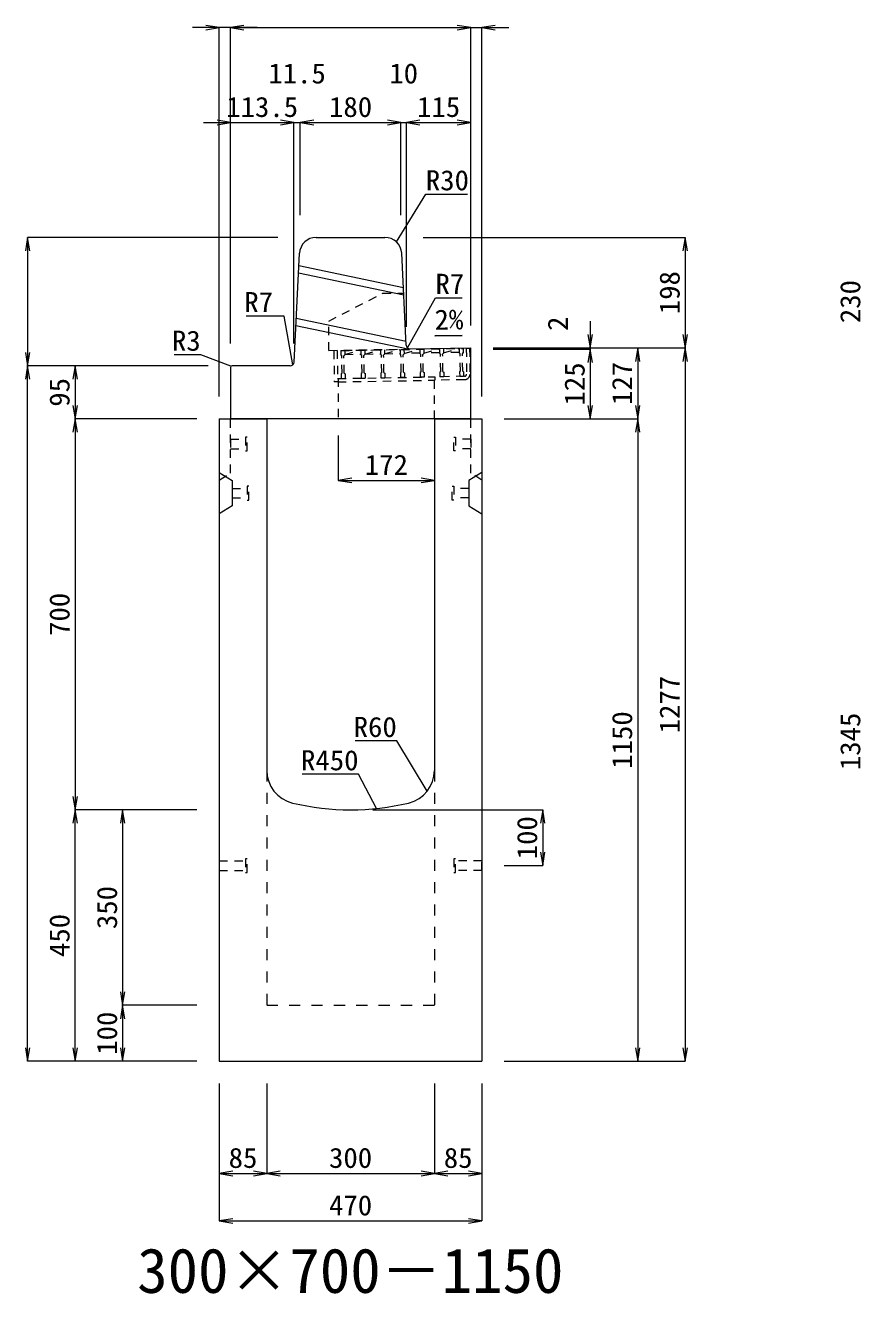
# Model space of a CAD drawing. Units: millimetres at full size. Extents: x -22536 to 51867, y -19720 to 38340.
# Drawn here: x 18318 to 19813, y 31354 to 33625 of the extents above; entities that cross this region are included whole.
import ezdxf
from ezdxf.enums import TextEntityAlignment as Align

# ---------------------------------------------------------------- set-up
doc = ezdxf.new("R2010")
doc.units = ezdxf.units.MM
doc.header["$LTSCALE"] = 20
for name, pattern in [('USER1', [2, 1, -1]), ('USER2', [1.35, 0.75, -0.6]), ('USER3', [1.35, 0.75, -0.6])]:
    doc.linetypes.add(name, pattern=pattern)
for name, color, linetype, lineweight in [('インサート', 3, 'USER2', 9), ('グレーチング', 7, 'USER2', 5), ('寸法線', 7, 'Continuous', 13), ('引出線', 4, 'Continuous', 13), ('本体', 2, 'Continuous', 13)]:
    doc.layers.add(name, color=color, linetype=linetype, lineweight=lineweight)
doc.layers.add('文字', color=7, linetype='Continuous')
doc.styles.add('ＭＳ 明朝', font='')
doc.styles.get('ＭＳ 明朝').set_extended_font_data('MS Mincho')

# ---------------------------------------------------------------- blocks, each defined once
blk = doc.blocks.new('open_arrow')
at = {"color": 0, "linetype": 'Continuous', "lineweight": -2}
blk.add_lwpolyline([(7.5, 1.25), (0, 0), (7.5, -1.25)], dxfattribs=at)

msp = doc.modelspace()

# ---------------------------------------------------------------- linework, layer by layer
at = {"layer": 'インサート'}
for p, q in [((18685, 32883.5), (18712, 32883.5)), ((18685, 32883.5), (18685, 32866.5)), ((18715, 32887.5), (18712, 32887.5)), ((18712, 32887.5), (18712, 32862.5)), ((18715, 32862.5), (18715, 32887.5)), ((19085, 32887.5), (19088, 32887.5)), ((19085, 32862.5), (19085, 32887.5)), ((19088, 32887.5), (19088, 32862.5)), ((19115, 32883.5), (19088, 32883.5)), ((19115, 32883.5), (19115, 32866.5)), ((18685, 32866.5), (18712, 32866.5)), ((18712, 32862.5), (18715, 32862.5)), ((19088, 32862.5), (19085, 32862.5)), ((19115, 32866.5), (19088, 32866.5)), ((18688.2, 32795.5), (18715.2, 32795.5)), ((18688.2, 32795.5), (18688.2, 32778.5)), ((18718.2, 32799.5), (18715.2, 32799.5)), ((18715.2, 32799.5), (18715.2, 32774.5)), ((18718.2, 32774.5), (18718.2, 32799.5)), ((19081.8, 32799.5), (19084.8, 32799.5)), ((19081.8, 32774.5), (19081.8, 32799.5)), ((19084.8, 32799.5), (19084.8, 32774.5)), ((19111.8, 32795.5), (19084.8, 32795.5)), ((19111.8, 32795.5), (19111.8, 32778.5)), ((18688.2, 32778.5), (18715.2, 32778.5)), ((18715.2, 32774.5), (18718.2, 32774.5)), ((19084.8, 32774.5), (19081.8, 32774.5)), ((19111.8, 32778.5), (19084.8, 32778.5)), ((18665, 32128.5), (18712, 32128.5)), ((18665, 32128.5), (18665, 32111.5)), ((18665, 32111.5), (18712, 32111.5)), ((18715, 32132.5), (18712, 32132.5)), ((18712, 32132.5), (18712, 32107.5)), ((18715, 32107.5), (18715, 32132.5)), ((19088, 32132.5), (19085, 32132.5)), ((19085, 32132.5), (19085, 32107.5)), ((19088, 32107.5), (19088, 32132.5)), ((19135, 32128.5), (19088, 32128.5)), ((19135, 32111.5), (19088, 32111.5)), ((19135, 32111.5), (19135, 32128.5)), ((18712, 32107.5), (18715, 32107.5)), ((19085, 32107.5), (19088, 32107.5))]:
    msp.add_line(p, q, dxfattribs=at)
at = {"layer": 'グレーチング'}
for p, q in [((18875.93, 33042.22), (18869.93, 33042.11)), ((18869.93, 33042.11), (18870.9, 32986.12)), ((18875.93, 33042.22), (18876.9, 32986.23)), ((18882.43, 33042.33), (19101.39, 33046.13)), ((18882.43, 33042.33), (18882.56, 33034.33)), ((18889.43, 33042.45), (18889.56, 33034.45)), ((18889.55, 33035.45), (18918.22, 33042.95)), ((18918.22, 33042.95), (18918.36, 33034.95)), ((18925.22, 33043.07), (18925.36, 33035.07)), ((18925.34, 33036.07), (18953.52, 33043.56)), ((18953.52, 33043.56), (18953.65, 33035.57)), ((18960.51, 33043.69), (18960.65, 33035.69)), ((18960.64, 33036.69), (18988.81, 33044.18)), ((18988.51, 33044.17), (18988.65, 33036.17)), ((18995.51, 33044.29), (18995.65, 33036.3)), ((18995.63, 33037.3), (19023.8, 33044.79)), ((19023.8, 33044.79), (19023.94, 33036.79)), ((19030.8, 33044.91), (19030.94, 33036.91)), ((19030.93, 33037.91), (19059.1, 33045.4)), ((19059.1, 33045.4), (19059.24, 33037.4)), ((19066.1, 33045.52), (19066.24, 33037.52)), ((19066.22, 33038.52), (19094.39, 33046.01)), ((19094.39, 33046.01), (19094.53, 33038.01)), ((19101.39, 33046.13), (19101.53, 33038.14)), ((19106.89, 33046.23), (19112.89, 33046.33)), ((19106.89, 33046.23), (19107.69, 33000.24)), ((19112.89, 33046.33), (19113.69, 33000.34)), ((19112.89, 33046.33), (19113.69, 33000.34)), ((18884.09, 33032.86), (18882.56, 33034.33)), ((18884.63, 33001.86), (18884.09, 33032.86)), ((18888.09, 33032.93), (18889.56, 33034.45)), ((18888.63, 33001.93), (18888.09, 33032.93)), ((18889.55, 33035.45), (18918.34, 33035.95)), ((18919.89, 33033.48), (18918.36, 33034.95)), ((18920.42, 33002.48), (18919.89, 33033.48)), ((18923.88, 33033.55), (18925.36, 33035.07)), ((18924.42, 33002.55), (18923.88, 33033.55)), ((18925.34, 33036.07), (18953.64, 33036.57)), ((18955.18, 33034.09), (18953.65, 33035.57)), ((18955.72, 33003.1), (18955.18, 33034.09)), ((18959.18, 33034.16), (18960.65, 33035.69)), ((18959.72, 33003.17), (18959.18, 33034.16)), ((18960.64, 33036.69), (18988.93, 33037.18)), ((18990.18, 33034.7), (18988.65, 33036.17)), ((18990.71, 33003.7), (18990.18, 33034.7)), ((18994.17, 33034.77), (18995.65, 33036.3)), ((18994.71, 33003.77), (18994.17, 33034.77)), ((19023.93, 33037.79), (18995.63, 33037.3)), ((19025.47, 33035.31), (19023.94, 33036.79)), ((19026.01, 33004.32), (19025.47, 33035.31)), ((19029.47, 33035.38), (19030.94, 33036.91)), ((19030.01, 33004.39), (19029.47, 33035.38)), ((19059.22, 33038.4), (19030.93, 33037.91)), ((19060.76, 33035.93), (19059.24, 33037.4)), ((19061.3, 33004.93), (19060.76, 33035.93)), ((19064.76, 33036), (19066.24, 33037.52)), ((19065.3, 33005), (19064.76, 33036)), ((19094.52, 33039.01), (19066.22, 33038.52)), ((19096.06, 33036.54), (19094.53, 33038.01)), ((19096.6, 33005.54), (19096.06, 33036.54)), ((19100.06, 33036.61), (19101.53, 33038.14)), ((19100.6, 33005.61), (19100.06, 33036.61)), ((18884.63, 33001.86), (18883.16, 33000.34)), ((18883.16, 33000.34), (18883.29, 32992.34)), ((18888.63, 33001.93), (18890.15, 33000.46)), ((18890.15, 33000.46), (18890.29, 32992.46)), ((18920.42, 33002.48), (18918.95, 33000.96)), ((18918.95, 33000.96), (18919.09, 32992.96)), ((18924.42, 33002.55), (18925.95, 33001.08)), ((18925.95, 33001.08), (18926.09, 32993.08)), ((18955.72, 33003.1), (18954.25, 33001.57)), ((18954.25, 33001.57), (18954.38, 32993.57)), ((18959.72, 33003.17), (18961.24, 33001.69)), ((18961.24, 33001.69), (18961.38, 32993.69)), ((18990.71, 33003.7), (18989.24, 33002.18)), ((18989.24, 33002.18), (18989.38, 32994.18)), ((18994.71, 33003.77), (18996.24, 33002.3)), ((18996.24, 33002.3), (18996.38, 32994.3)), ((19026.01, 33004.32), (19024.53, 33002.79)), ((19024.53, 33002.79), (19024.67, 32994.79)), ((19030.01, 33004.39), (19031.53, 33002.91)), ((19031.53, 33002.91), (19031.67, 32994.91)), ((19103.76, 32996.17), (19050.77, 32995.25)), ((19061.3, 33004.93), (19059.83, 33003.41)), ((19059.83, 33003.41), (19059.97, 32995.41)), ((19065.3, 33005), (19066.83, 33003.53)), ((19066.83, 33003.53), (19066.97, 32995.53)), ((19096.6, 33005.54), (19095.12, 33004.02)), ((19095.12, 33004.02), (19095.26, 32996.02)), ((19102.26, 32996.14), (19095.26, 32996.02)), ((19100.6, 33005.61), (19102.12, 33004.14)), ((19102.12, 33004.14), (19102.26, 32996.14)), ((18876.9, 32986.23), (18870.9, 32986.12)), ((18876.8, 32992.22), (19050.77, 32995.25)), ((18876.9, 32986.22), (19050.87, 32989.25)), ((18883.29, 32992.34), (18890.29, 32992.46)), ((18919.09, 32992.96), (18926.09, 32993.08)), ((18954.38, 32993.57), (18961.38, 32993.69)), ((18996.38, 32994.3), (18989.38, 32994.18)), ((19031.67, 32994.91), (19024.67, 32994.79)), ((19050.77, 32995.25), (19050.87, 32989.25)), ((19103.87, 32990.17), (19050.87, 32989.25)), ((19066.97, 32995.53), (19059.97, 32995.41))]:
    msp.add_line(p, q, dxfattribs=at)
for radius, start, end in [(4, 270.99562, 0.99536), (10, 270.99553, 0.99532)]:
    msp.add_arc((19103.69, 33000.17), radius, start, end, dxfattribs=at)
at = {"layer": '寸法線'}
for p, q in [((18733, 33620.58), (18617, 33620.58)), ((18665, 32960), (18665, 33620.58)), ((18685, 33620.58), (19115, 33620.58)), ((18685, 33055), (18685, 33620.58)), ((18685, 33055), (18685, 33620.58)), ((19067, 33620.58), (19183, 33620.58)), ((19115, 33087), (19115, 33620.58)), ((19115, 33087), (19115, 33620.58)), ((19135, 32960), (19135, 33620.58)), ((18637, 33450.58), (18798.5, 33450.58)), ((18685, 33055), (18685, 33450.58)), ((18750.5, 33450.58), (18858, 33450.58)), ((18798.5, 33055), (18798.5, 33450.58)), ((18798.5, 33055), (18798.5, 33450.58)), ((18810, 33285), (18810, 33450.58)), ((18810, 33450.58), (18990, 33450.58)), ((18810, 33285), (18810, 33450.58)), ((18942, 33450.58), (19048, 33450.58)), ((18990, 33285), (18990, 33450.58)), ((18990, 33285), (18990, 33450.58)), ((19000, 33085), (19000, 33450.58)), ((19000, 33450.58), (19115, 33450.58)), ((19000, 33085), (19000, 33450.58)), ((19115, 33087), (19115, 33450.58)), ((18322.06, 33245), (18322.06, 33015)), ((18770, 33245), (18322.06, 33245)), ((19030, 33245), (19498.78, 33245)), ((19498.78, 33245), (19498.78, 33047)), ((19328.78, 33095), (19328.78, 32997)), ((19155, 33047), (19328.78, 33047)), ((19155, 33047), (19413.78, 33047)), ((19155, 33047), (19498.78, 33047)), ((19155, 33047), (19498.78, 33047)), ((19155, 33045), (19328.78, 33045)), ((19155, 33045), (19328.78, 33045)), ((19328.78, 33045), (19328.78, 32920)), ((19413.78, 33047), (19413.78, 32920)), ((19498.78, 33047), (19498.78, 31770)), ((18322.06, 31770), (18322.06, 33015)), ((18645, 33015), (18322.06, 33015)), ((18645, 33015), (18322.06, 33015)), ((18407.06, 33015), (18407.06, 32920)), ((18645, 33015), (18407.06, 33015)), ((18625, 32920), (18407.06, 32920)), ((18407.06, 32920), (18407.06, 32220)), ((18625, 32920), (18407.06, 32920)), ((19175, 32920), (19328.78, 32920)), ((19175, 32920), (19413.78, 32920)), ((19175, 32920), (19413.78, 32920)), ((19413.78, 32920), (19413.78, 31770)), ((18878, 32890), (18878, 32809.77)), ((18878, 32809.77), (19050, 32809.77)), ((18625, 32220), (18407.06, 32220)), ((18407.06, 31770), (18407.06, 32220)), ((18625, 32220), (18407.06, 32220)), ((18492.06, 32220), (18492.06, 31870)), ((18625, 32220), (18492.06, 32220)), ((18940, 32220), (19243.78, 32220)), ((19243.78, 32220), (19243.78, 32120)), ((19175, 32120), (19243.78, 32120)), ((18625, 31870), (18492.06, 31870)), ((18492.06, 31870), (18492.06, 31770)), ((18625, 31870), (18492.06, 31870)), ((18625, 31770), (18322.06, 31770)), ((18625, 31770), (18407.06, 31770)), ((18625, 31770), (18492.06, 31770)), ((19175, 31770), (19413.78, 31770)), ((19175, 31770), (19498.78, 31770)), ((18665, 31730), (18665, 31568.84)), ((18665, 31730), (18665, 31483.84)), ((18750, 31730), (18750, 31568.84)), ((18750, 31730), (18750, 31568.84)), ((19050, 31730), (19050, 31568.84)), ((19050, 31730), (19050, 31568.84)), ((19135, 31730), (19135, 31568.84)), ((19135, 31730), (19135, 31483.84)), ((18665, 31568.84), (18750, 31568.84)), ((18750, 31568.84), (19050, 31568.84)), ((19050, 31568.84), (19135, 31568.84)), ((18665, 31483.84), (19135, 31483.84))]:
    msp.add_line(p, q, dxfattribs=at)
at = {"layer": '引出線'}
for points in [[(18982.14, 33236.74), (19034.6, 33322.07), (19109.27, 33322.07)], [(19001.83, 33046.93), (19051.86, 33136.53), (19099.79, 33136.53)], [(18796.67, 33016.93), (18781.31, 33103.9), (18713.38, 33103.9)], [(19050.86, 33068.59), (19099.57, 33069.56), (19050.83, 33068.59)], [(18685.88, 33014.12), (18631.81, 33034.81), (18584.09, 33034.81)], [(19037.07, 32253.32), (18982.66, 32343.21), (18907.98, 32343.21)], [(18946.44, 32222.4), (18914.22, 32283.55), (18813.21, 32283.55)]]:
    msp.add_lwpolyline(points, dxfattribs=at)
at = {"layer": '本体', "lineweight": 20}
for p, q in [((18838.54, 33245), (18961.46, 33245)), ((18798.83, 33021.65), (18808.57, 33216.5)), ((18999.66, 33051.77), (18991.42, 33216.5)), ((19006.77, 33045.12), (19115, 33046.99)), ((19115, 32920), (19115, 33046.99)), ((18685, 33012), (18685, 32920)), ((18791.84, 33015), (18688, 33015)), ((19115, 32920), (18685, 32920))]:
    msp.add_line(p, q, dxfattribs=at)
at = {"layer": '本体', "lineweight": 9}
for p, q in [((18995.19, 33141.22), (18806.8, 33180.9)), ((18994.52, 33154.65), (18807.45, 33194.05)), ((18999.99, 33045.17), (18802.09, 33086.85)), ((18999.32, 33058.59), (18802.75, 33100)), ((18665, 32824), (18688.2, 32809.5)), ((19134.58, 32823.74), (19111.8, 32809.5)), ((18688.2, 32809.5), (18688.2, 32764.5)), ((19111.8, 32809.5), (19111.8, 32764.5)), ((18688.2, 32764.5), (18665, 32750)), ((19111.8, 32764.5), (19135, 32750))]:
    msp.add_line(p, q, dxfattribs=at)
at = {"layer": '本体', "linetype": 'USER3', "lineweight": 9}
for p, q in [((18860.81, 33095), (18957.7, 33145)), ((18957.7, 33145), (18995, 33145)), ((18860.81, 33042.58), (18860.81, 33095)), ((18860.81, 33042.58), (19006.77, 33045.11)), ((18878, 32992.24), (18878, 32920)), ((19050, 32920), (19050, 32995.23))]:
    msp.add_line(p, q, dxfattribs=at)
at = {"layer": '本体'}
for p, q in [((18665, 32920), (18665, 31770)), ((18665, 32920), (18750, 32920)), ((18750, 32920), (18750, 32290.53)), ((19050, 32920), (19135, 32920)), ((19050, 32920), (19050, 32290.53)), ((19135, 32920), (19135, 31770)), ((18665, 31770), (19135, 31770))]:
    msp.add_line(p, q, dxfattribs=at)
at = {"layer": '本体', "linetype": 'USER2', "lineweight": 9}
for p, q in [((18685, 32823), (18685, 32920)), ((19115, 32823), (19115, 32920)), ((18665, 32810.5), (18685, 32823)), ((19135, 32810.5), (19115, 32823))]:
    msp.add_line(p, q, dxfattribs=at)
at = {"layer": '本体', "linetype": 'USER1', "lineweight": 15}
for p, q in [((18750, 32290.53), (18750, 31870)), ((19050, 32290.53), (19050, 31870)), ((18750, 31870), (19050, 31870))]:
    msp.add_line(p, q, dxfattribs=at)
at = {"layer": '本体', "lineweight": 20}
for centre, radius, start, end in [((18838.54, 33215), 30, 90, 177.13784), ((18961.46, 33215), 30, 2.86268, 90), ((19006.65, 33052.12), 7, 182.86268, 270.99344), ((18791.84, 33022), 7, 270, 357.13784), ((18688, 33012), 3, 90, 180)]:
    msp.add_arc(centre, radius, start, end, dxfattribs=at)
at = {"layer": '本体'}
for centre, radius, start, end in [((18810, 32290.53), 60, 180, 256.65764), ((18990, 32290.53), 60, 283.34236, 0), ((18900, 32670), 450, 256.65764, 283.34236)]:
    msp.add_arc(centre, radius, start, end, dxfattribs=at)

# ---------------------------------------------------------------- block references
at = {"layer": '寸法線', "xscale": 3.2, "yscale": 3.2}
for p, rotation in [((18665, 33620.58), 180), ((19115, 33620.58), 180), ((19115, 33620.58), 180), ((18685, 33450.58), 180), ((18798.5, 33450.58), 180), ((18798.5, 33450.58), 180), ((18990, 33450.58), 180), ((18990, 33450.58), 180), ((19115, 33450.58), 180), ((18322.06, 33245), 270), ((19498.78, 33245), 270), ((19328.78, 33047), 90), ((19498.78, 33047), 90), ((19328.78, 33045), 270), ((19328.78, 33045), 270), ((19413.78, 33047), 270), ((19498.78, 33047), 270), ((18322.06, 33015), 90), ((18322.06, 33015), 270), ((18407.06, 33015), 270), ((18407.06, 32920), 90), ((19328.78, 32920), 90), ((19413.78, 32920), 90), ((18407.06, 32920), 270), ((19413.78, 32920), 270), ((19050, 32809.77), 180), ((18407.06, 32220), 90), ((18407.06, 32220), 270), ((18492.06, 32220), 270), ((19243.78, 32220), 270), ((19243.78, 32120), 90), ((18492.06, 31870), 90), ((18492.06, 31870), 270), ((18322.06, 31770), 90), ((18407.06, 31770), 90), ((18492.06, 31770), 90), ((19413.78, 31770), 90), ((19498.78, 31770), 90), ((18750, 31568.84), 180), ((19050, 31568.84), 180), ((19135, 31568.84), 180), ((19135, 31483.84), 180)]:
    msp.add_blockref('open_arrow', p, dxfattribs=dict(at, rotation=rotation))
for p in [(18685, 33620.58), (18685, 33620.58), (19135, 33620.58), (18810, 33450.58), (18810, 33450.58), (19000, 33450.58), (19000, 33450.58), (18878, 32809.77), (18665, 31568.84), (18750, 31568.84), (19050, 31568.84), (18665, 31483.84)]:
    msp.add_blockref('open_arrow', p, dxfattribs=at)
at = {"layer": '引出線', "xscale": 0.0533, "yscale": 0.0533}
for p, rotation in [((18982.14, 33236.74), 58.4), ((19050.86, 33068.59), 1.1), ((19001.83, 33046.93), 60.8), ((18685.88, 33014.12), 159.1), ((18796.67, 33016.93), 100), ((19037.07, 32253.32), 121.2), ((18946.44, 32222.4), 117.8)]:
    msp.add_blockref('open_arrow', p, dxfattribs=dict(at, rotation=rotation))

# ---------------------------------------------------------------- texts
at = {"layer": '寸法線', "style": 'ＭＳ 明朝', "width": 1.05}
for s, p in [('11.5', (18804.25, 33538.58)), ('10', (18995, 33538.58)), ('113.5', (18741.75, 33478.58)), ('180', (18900, 33478.58)), ('115', (19057.5, 33478.58)), ('172', (18964, 32837.77)), ('85', (18707.5, 31596.84)), ('300', (18900, 31596.84)), ('85', (19092.5, 31596.84)), ('470', (18900, 31511.84))]:
    msp.add_text(s, height=36.03, dxfattribs=at).set_placement(p, align=Align.MIDDLE_CENTER)
for s, p in [('198', (19470.78, 33146)), ('230', (19794.06, 33130)), ('2', (19270.78, 33090.34)), ('127', (19385.78, 32983.5)), ('125', (19300.78, 32982.5)), ('95', (18379.06, 32967.5)), ('700', (18379.06, 32570)), ('1277', (19470.78, 32408.5)), ('1150', (19385.78, 32345)), ('1345', (19794.06, 32342.5)), ('100', (19215.78, 32170)), ('350', (18464.06, 32045)), ('450', (18379.06, 31995)), ('100', (18464.06, 31820))]:
    msp.add_text(s, height=36.03, rotation=90, dxfattribs=at).set_placement(p, align=Align.MIDDLE_CENTER)
at = {"layer": '引出線', "style": 'ＭＳ 明朝', "width": 1.05}
for s, p in [('R30', (19034.6, 33365.27)), ('R7', (19051.86, 33179.73))]:
    msp.add_text(s, height=36.03, dxfattribs=at).set_placement(p, align=Align.TOP_LEFT)
for s, p in [('R7', (18761.31, 33147.1)), ('R3', (18631.81, 33078.01)), ('R60', (18982.66, 32386.41)), ('R450', (18914.22, 32326.75))]:
    msp.add_text(s, height=36.03, dxfattribs=at).set_placement(p, align=Align.TOP_RIGHT)
msp.add_text('2%', height=36.03, rotation=1.146, dxfattribs=at).set_placement((19049.89, 33115.48), align=Align.TOP_LEFT)
at = {"layer": '文字', "style": 'ＭＳ 明朝'}
msp.add_text('300×700－1150', height=80.06, dxfattribs=at).set_placement((18899.52, 31395.03), align=Align.MIDDLE_CENTER)

doc.saveas('drawing.dxf')
